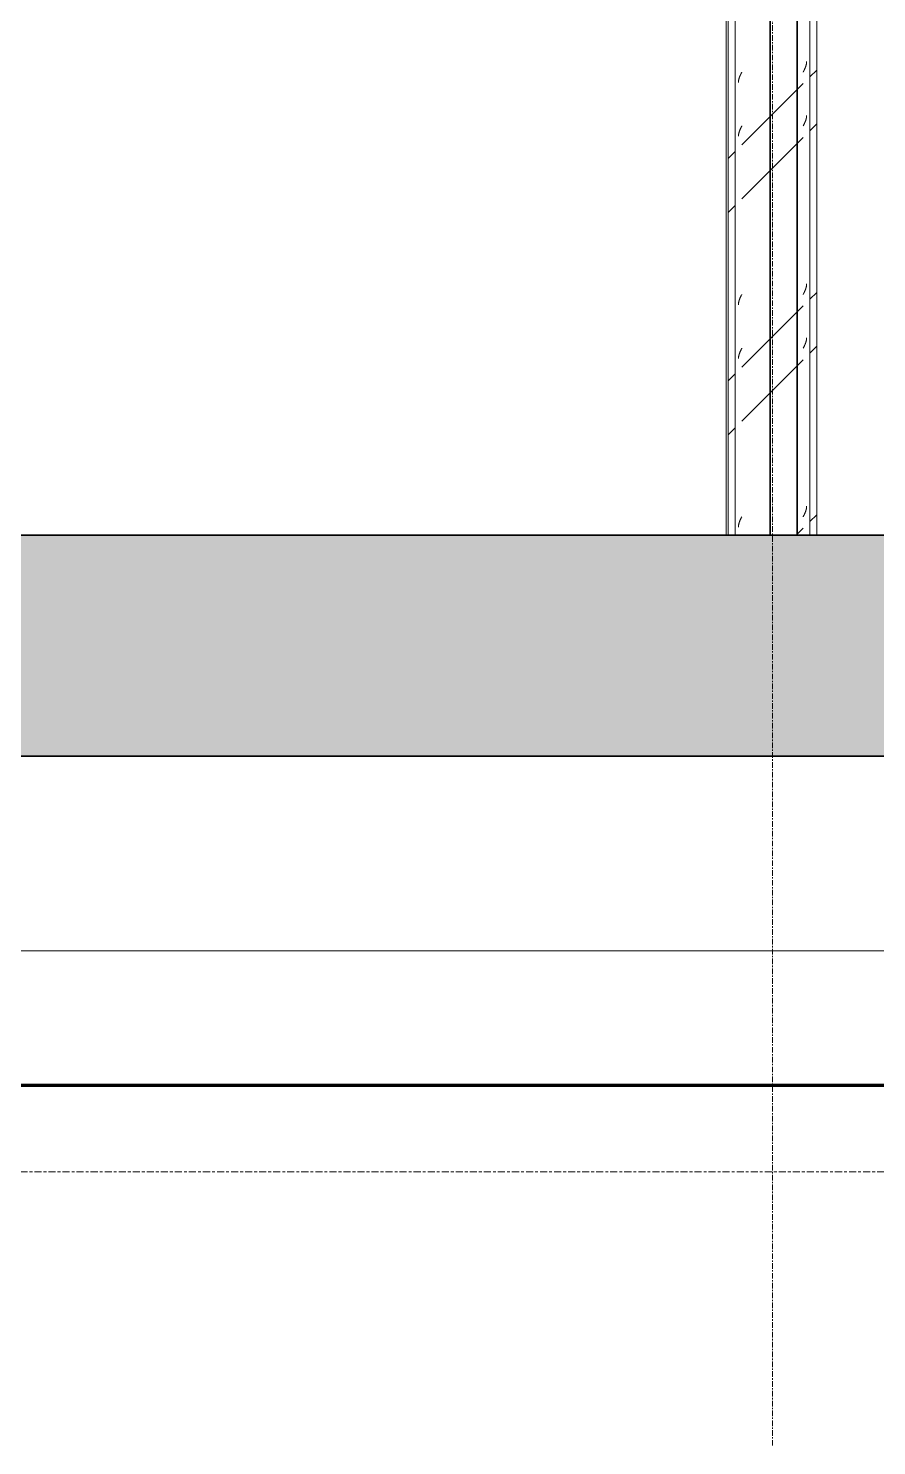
# Model space of a CAD drawing. Header units: centimetres. Extents: x -6741 to 14818, y -293 to 1595.
# Drawn here: x 8670.9 to 8862.6, y -112 to 208.7 of the extents above; entities that cross this region are included whole.
import ezdxf

# ---------------------------------------------------------------- set-up
doc = ezdxf.new("R2010")
doc.units = ezdxf.units.CM
doc.linetypes.add('Centre', pattern=[3.175, 0.635, -0.475, 1.59, -0.475])
doc.linetypes.add('Grid Line', pattern=[2.2225, 1.27, -0.3175, 0.3175, -0.3175])
for name, color, linetype, lineweight in [('A-FLOR', 7, 'Continuous', 9), ('A-FLOR-LEVL', 7, 'Continuous', 9), ('A-FLOR-PATT', 7, 'Continuous', 35), ('C-BLDG-PADS', 7, 'Continuous', 9), ('C-TOPO', 7, 'Continuous', 9), ('I-WALL', 7, 'Continuous', 9), ('S-COLS', 7, 'Continuous', 9), ('S-GRID', 7, 'Continuous', 9)]:
    doc.layers.add(name, color=color, linetype=linetype, lineweight=lineweight)
pattern_1 = [(45, (50.4, 0), (-25.14472, 25.14472), []), (45, (50.4, 38.1), (-25.14472, 25.14472), [])]

# ---------------------------------------------------------------- blocks, each defined once
blk = doc.blocks.new('PQ_RVR_ARQ-01_ZZ_ZZ_MO_T_A_rvt-3-Elevación Eje 8-9')
at = {"layer": 'A-FLOR', "color": 254, "lineweight": 35, "true_color": 0xcccccc}
for p, q in [((-3406.44, 94), (-6813.97, 94)), ((-6813.97, 44), (-1310.75, 44))]:
    blk.add_line(p, q, dxfattribs=at)
at = {"layer": 'C-BLDG-PADS', "color": 254, "lineweight": 18, "true_color": 0xdadada}
for p, q in [((-1310.75, 0), (-6813.97, 0)), ((-6813.97, -30.48), (-1310.75, -30.48))]:
    blk.add_line(p, q, dxfattribs=at)
at = {"layer": 'C-TOPO', "color": 254, "lineweight": 70, "true_color": 0xdadada}
blk.add_line((-6026.63, -30.5), (-6369.41, -30.5), dxfattribs=at)
at = {"layer": 'C-TOPO', "color": 254, "true_color": 0xdadada}
blk.add_line((-6369.41, -30.5), (-6026.63, -30.5), dxfattribs=at)
at = {"layer": 'I-WALL', "color": 254, "lineweight": 35, "true_color": 0xcccccc}
for p, q in [((-6100.94, 494), (-6100.94, 94)), ((-6094.88, 94), (-6094.88, 494)), ((-6100.94, 94), (-6094.88, 94))]:
    blk.add_line(p, q, dxfattribs=at)
at = {"layer": 'I-WALL', "color": 254, "true_color": 0xcccccc}
blk.add_line((-6110.94, 94), (-6110.94, 365.31), dxfattribs=at)
blk = doc.blocks.new('FP_20-Elevación Eje 8-9')
at = {"layer": 'S-COLS', "color": 9, "true_color": 0xc0c0c0}
for p, q in [((-6093.5, 198.77), (-6093.49, 198.81)), ((-6093.49, 198.81), (-6093.47, 198.85)), ((-6093.47, 198.85), (-6093.45, 198.88)), ((-6093.45, 198.88), (-6093.43, 198.92)), ((-6093.43, 198.92), (-6093.41, 198.96)), ((-6093.41, 198.96), (-6093.39, 198.99)), ((-6093.39, 198.99), (-6093.37, 199.03)), ((-6093.37, 199.03), (-6093.35, 199.07)), ((-6093.35, 199.07), (-6093.34, 199.11)), ((-6093.34, 199.11), (-6093.32, 199.14)), ((-6093.32, 199.14), (-6093.3, 199.18)), ((-6093.3, 199.18), (-6093.28, 199.22)), ((-6093.28, 199.22), (-6093.26, 199.26)), ((-6093.26, 199.26), (-6093.25, 199.29)), ((-6093.25, 199.29), (-6093.23, 199.33)), ((-6093.23, 199.33), (-6093.21, 199.37)), ((-6093.21, 199.37), (-6093.19, 199.4)), ((-6093.19, 199.4), (-6093.18, 199.44)), ((-6093.18, 199.44), (-6093.16, 199.48)), ((-6093.16, 199.48), (-6093.14, 199.52)), ((-6093.14, 199.52), (-6093.13, 199.55)), ((-6093.13, 199.55), (-6093.11, 199.59)), ((-6093.11, 199.59), (-6093.09, 199.63)), ((-6093.09, 199.63), (-6093.08, 199.67)), ((-6093.08, 199.67), (-6093.06, 199.7)), ((-6093.06, 199.7), (-6093.05, 199.74)), ((-6093.05, 199.74), (-6093.03, 199.78)), ((-6093.03, 199.78), (-6093.02, 199.82)), ((-6093.02, 199.82), (-6093, 199.85)), ((-6093, 199.85), (-6092.99, 199.89)), ((-6092.99, 199.89), (-6092.97, 199.93)), ((-6092.97, 199.93), (-6092.96, 199.96)), ((-6092.96, 199.96), (-6092.95, 200)), ((-6092.95, 200), (-6092.94, 200.04)), ((-6092.94, 200.04), (-6092.92, 200.08)), ((-6092.92, 200.08), (-6092.91, 200.11)), ((-6092.91, 200.11), (-6092.9, 200.15)), ((-6092.9, 200.15), (-6092.89, 200.19)), ((-6092.89, 200.19), (-6092.88, 200.23)), ((-6092.88, 200.23), (-6092.87, 200.26)), ((-6092.87, 200.26), (-6092.86, 200.3)), ((-6092.86, 200.3), (-6092.85, 200.34)), ((-6092.85, 200.34), (-6092.84, 200.37)), ((-6092.84, 200.37), (-6092.83, 200.41)), ((-6092.83, 200.41), (-6092.82, 200.45)), ((-6092.82, 200.45), (-6092.81, 200.49)), ((-6092.81, 200.49), (-6092.8, 200.52)), ((-6092.8, 200.52), (-6092.79, 200.56)), ((-6092.79, 200.6), (-6092.78, 200.64)), ((-6092.79, 200.56), (-6092.79, 200.6)), ((-6092.78, 200.64), (-6092.77, 200.67)), ((-6092.77, 200.71), (-6092.76, 200.75)), ((-6092.77, 200.67), (-6092.77, 200.71)), ((-6092.76, 200.79), (-6092.75, 200.82)), ((-6092.76, 200.75), (-6092.76, 200.79)), ((-6092.75, 200.9), (-6092.74, 200.93)), ((-6092.75, 200.86), (-6092.75, 200.9)), ((-6092.75, 200.82), (-6092.75, 200.86)), ((-6092.74, 201.08), (-6092.74, 201.12)), ((-6092.74, 201.05), (-6092.74, 201.08)), ((-6092.74, 201.01), (-6092.74, 201.05)), ((-6092.74, 200.97), (-6092.74, 201.01)), ((-6092.74, 200.93), (-6092.74, 200.97)), ((-6093.5, 186.58), (-6093.49, 186.62)), ((-6093.49, 186.62), (-6093.47, 186.66)), ((-6093.47, 186.66), (-6093.45, 186.69)), ((-6093.45, 186.69), (-6093.43, 186.73)), ((-6093.43, 186.73), (-6093.41, 186.77)), ((-6093.41, 186.77), (-6093.39, 186.81)), ((-6093.39, 186.81), (-6093.37, 186.84)), ((-6093.37, 186.84), (-6093.35, 186.88)), ((-6093.35, 186.88), (-6093.34, 186.92)), ((-6093.34, 186.92), (-6093.32, 186.95)), ((-6093.32, 186.95), (-6093.3, 186.99)), ((-6093.3, 186.99), (-6093.28, 187.03)), ((-6093.28, 187.03), (-6093.26, 187.07)), ((-6093.26, 187.07), (-6093.25, 187.1)), ((-6093.25, 187.1), (-6093.23, 187.14)), ((-6093.23, 187.14), (-6093.21, 187.18)), ((-6093.21, 187.18), (-6093.19, 187.22)), ((-6093.19, 187.22), (-6093.18, 187.25)), ((-6093.18, 187.25), (-6093.16, 187.29)), ((-6093.16, 187.29), (-6093.14, 187.33)), ((-6093.14, 187.33), (-6093.13, 187.36)), ((-6093.13, 187.36), (-6093.11, 187.4)), ((-6093.11, 187.4), (-6093.09, 187.44)), ((-6093.09, 187.44), (-6093.08, 187.48)), ((-6093.08, 187.48), (-6093.06, 187.51)), ((-6093.06, 187.51), (-6093.05, 187.55)), ((-6093.05, 187.55), (-6093.03, 187.59)), ((-6093.03, 187.59), (-6093.02, 187.63)), ((-6093.02, 187.63), (-6093, 187.66)), ((-6093, 187.66), (-6092.99, 187.7)), ((-6092.99, 187.7), (-6092.97, 187.74)), ((-6092.97, 187.74), (-6092.96, 187.77)), ((-6092.96, 187.77), (-6092.95, 187.81)), ((-6092.95, 187.81), (-6092.94, 187.85)), ((-6092.94, 187.85), (-6092.92, 187.89)), ((-6092.92, 187.89), (-6092.91, 187.92)), ((-6092.91, 187.92), (-6092.9, 187.96)), ((-6092.9, 187.96), (-6092.89, 188)), ((-6092.89, 188), (-6092.88, 188.04)), ((-6092.88, 188.04), (-6092.87, 188.07)), ((-6092.87, 188.07), (-6092.86, 188.11)), ((-6092.86, 188.11), (-6092.85, 188.15)), ((-6092.85, 188.15), (-6092.84, 188.19)), ((-6092.84, 188.19), (-6092.83, 188.22)), ((-6092.83, 188.22), (-6092.82, 188.26)), ((-6092.82, 188.26), (-6092.81, 188.3)), ((-6092.81, 188.3), (-6092.8, 188.33)), ((-6092.8, 188.33), (-6092.79, 188.37)), ((-6092.79, 188.41), (-6092.78, 188.45)), ((-6092.79, 188.37), (-6092.79, 188.41)), ((-6092.78, 188.45), (-6092.77, 188.48)), ((-6092.77, 188.52), (-6092.76, 188.56)), ((-6092.77, 188.48), (-6092.77, 188.52)), ((-6092.76, 188.6), (-6092.75, 188.63)), ((-6092.76, 188.56), (-6092.76, 188.6)), ((-6092.75, 188.71), (-6092.74, 188.74)), ((-6092.75, 188.67), (-6092.75, 188.71)), ((-6092.75, 188.63), (-6092.75, 188.67)), ((-6092.74, 188.89), (-6092.74, 188.93)), ((-6092.74, 188.86), (-6092.74, 188.89)), ((-6092.74, 188.82), (-6092.74, 188.86)), ((-6092.74, 188.78), (-6092.74, 188.82)), ((-6092.74, 188.74), (-6092.74, 188.78)), ((-6092.74, 150.79), (-6092.74, 150.83)), ((-6092.74, 150.76), (-6092.74, 150.79)), ((-6092.74, 150.72), (-6092.74, 150.76)), ((-6092.74, 150.68), (-6092.74, 150.72)), ((-6093.5, 148.48), (-6093.49, 148.52)), ((-6093.49, 148.52), (-6093.47, 148.56)), ((-6093.47, 148.56), (-6093.45, 148.59)), ((-6093.45, 148.59), (-6093.43, 148.63)), ((-6093.43, 148.63), (-6093.41, 148.67)), ((-6093.41, 148.67), (-6093.39, 148.71)), ((-6093.39, 148.71), (-6093.37, 148.74)), ((-6093.37, 148.74), (-6093.35, 148.78)), ((-6093.35, 148.78), (-6093.34, 148.82)), ((-6093.34, 148.82), (-6093.32, 148.85)), ((-6093.32, 148.85), (-6093.3, 148.89)), ((-6093.3, 148.89), (-6093.28, 148.93)), ((-6093.28, 148.93), (-6093.26, 148.97)), ((-6093.26, 148.97), (-6093.25, 149)), ((-6093.25, 149), (-6093.23, 149.04)), ((-6093.23, 149.04), (-6093.21, 149.08)), ((-6093.21, 149.08), (-6093.19, 149.12)), ((-6093.19, 149.12), (-6093.18, 149.15)), ((-6093.18, 149.15), (-6093.16, 149.19)), ((-6093.16, 149.19), (-6093.14, 149.23)), ((-6093.14, 149.23), (-6093.13, 149.26)), ((-6093.13, 149.26), (-6093.11, 149.3)), ((-6093.11, 149.3), (-6093.09, 149.34)), ((-6093.09, 149.34), (-6093.08, 149.38)), ((-6093.08, 149.38), (-6093.06, 149.41)), ((-6093.06, 149.41), (-6093.05, 149.45)), ((-6093.05, 149.45), (-6093.03, 149.49)), ((-6093.03, 149.49), (-6093.02, 149.53)), ((-6093.02, 149.53), (-6093, 149.56)), ((-6093, 149.56), (-6092.99, 149.6)), ((-6092.99, 149.6), (-6092.97, 149.64)), ((-6092.97, 149.64), (-6092.96, 149.67)), ((-6092.96, 149.67), (-6092.95, 149.71)), ((-6092.95, 149.71), (-6092.94, 149.75)), ((-6092.94, 149.75), (-6092.92, 149.79)), ((-6092.92, 149.79), (-6092.91, 149.82)), ((-6092.91, 149.82), (-6092.9, 149.86)), ((-6092.9, 149.86), (-6092.89, 149.9)), ((-6092.89, 149.9), (-6092.88, 149.94)), ((-6092.88, 149.94), (-6092.87, 149.97)), ((-6092.87, 149.97), (-6092.86, 150.01)), ((-6092.86, 150.01), (-6092.85, 150.05)), ((-6092.85, 150.05), (-6092.84, 150.09)), ((-6092.84, 150.09), (-6092.83, 150.12)), ((-6092.83, 150.12), (-6092.82, 150.16)), ((-6092.82, 150.16), (-6092.81, 150.2)), ((-6092.81, 150.2), (-6092.8, 150.23)), ((-6092.8, 150.23), (-6092.79, 150.27)), ((-6092.79, 150.31), (-6092.78, 150.35)), ((-6092.79, 150.27), (-6092.79, 150.31)), ((-6092.78, 150.35), (-6092.77, 150.38)), ((-6092.77, 150.42), (-6092.76, 150.46)), ((-6092.77, 150.38), (-6092.77, 150.42)), ((-6092.76, 150.5), (-6092.75, 150.53)), ((-6092.76, 150.46), (-6092.76, 150.5)), ((-6092.75, 150.61), (-6092.74, 150.64)), ((-6092.75, 150.57), (-6092.75, 150.61)), ((-6092.75, 150.53), (-6092.75, 150.57)), ((-6092.74, 150.64), (-6092.74, 150.68)), ((-6092.85, 137.86), (-6092.84, 137.9)), ((-6092.84, 137.9), (-6092.83, 137.93)), ((-6092.83, 137.93), (-6092.82, 137.97)), ((-6092.82, 137.97), (-6092.81, 138.01)), ((-6092.81, 138.01), (-6092.8, 138.05)), ((-6092.8, 138.05), (-6092.79, 138.08)), ((-6092.79, 138.12), (-6092.78, 138.16)), ((-6092.79, 138.08), (-6092.79, 138.12)), ((-6092.78, 138.16), (-6092.77, 138.19)), ((-6092.77, 138.23), (-6092.76, 138.27)), ((-6092.77, 138.19), (-6092.77, 138.23)), ((-6092.76, 138.31), (-6092.75, 138.34)), ((-6092.76, 138.27), (-6092.76, 138.31)), ((-6092.75, 138.42), (-6092.74, 138.46)), ((-6092.75, 138.38), (-6092.75, 138.42)), ((-6092.75, 138.34), (-6092.75, 138.38)), ((-6092.74, 138.6), (-6092.74, 138.64)), ((-6092.74, 138.57), (-6092.74, 138.6)), ((-6092.74, 138.53), (-6092.74, 138.57)), ((-6092.74, 138.49), (-6092.74, 138.53)), ((-6092.74, 138.46), (-6092.74, 138.49)), ((-6093.5, 136.29), (-6093.49, 136.33)), ((-6093.49, 136.33), (-6093.47, 136.37)), ((-6093.47, 136.37), (-6093.45, 136.4)), ((-6093.45, 136.4), (-6093.43, 136.44)), ((-6093.43, 136.44), (-6093.41, 136.48)), ((-6093.41, 136.48), (-6093.39, 136.52)), ((-6093.39, 136.52), (-6093.37, 136.55)), ((-6093.37, 136.55), (-6093.35, 136.59)), ((-6093.35, 136.59), (-6093.34, 136.63)), ((-6093.34, 136.63), (-6093.32, 136.66)), ((-6093.32, 136.66), (-6093.3, 136.7)), ((-6093.3, 136.7), (-6093.28, 136.74)), ((-6093.28, 136.74), (-6093.26, 136.78)), ((-6093.26, 136.78), (-6093.25, 136.81)), ((-6093.25, 136.81), (-6093.23, 136.85)), ((-6093.23, 136.85), (-6093.21, 136.89)), ((-6093.21, 136.89), (-6093.19, 136.93)), ((-6093.19, 136.93), (-6093.18, 136.96)), ((-6093.18, 136.96), (-6093.16, 137)), ((-6093.16, 137), (-6093.14, 137.04)), ((-6093.14, 137.04), (-6093.13, 137.08)), ((-6093.13, 137.08), (-6093.11, 137.11)), ((-6093.11, 137.11), (-6093.09, 137.15)), ((-6093.09, 137.15), (-6093.08, 137.19)), ((-6093.08, 137.19), (-6093.06, 137.22)), ((-6093.06, 137.22), (-6093.05, 137.26)), ((-6093.05, 137.26), (-6093.03, 137.3)), ((-6093.03, 137.3), (-6093.02, 137.34)), ((-6093.02, 137.34), (-6093, 137.37)), ((-6093, 137.37), (-6092.99, 137.41)), ((-6092.99, 137.41), (-6092.97, 137.45)), ((-6092.97, 137.45), (-6092.96, 137.49)), ((-6092.96, 137.49), (-6092.95, 137.52)), ((-6092.95, 137.52), (-6092.94, 137.56)), ((-6092.94, 137.56), (-6092.92, 137.6)), ((-6092.92, 137.6), (-6092.91, 137.63)), ((-6092.91, 137.63), (-6092.9, 137.67)), ((-6092.9, 137.67), (-6092.89, 137.71)), ((-6092.89, 137.71), (-6092.88, 137.75)), ((-6092.88, 137.75), (-6092.87, 137.78)), ((-6092.87, 137.78), (-6092.86, 137.82)), ((-6092.86, 137.82), (-6092.85, 137.86)), ((-6092.96, 99.39), (-6092.95, 99.42)), ((-6092.95, 99.42), (-6092.94, 99.46)), ((-6092.94, 99.46), (-6092.92, 99.5)), ((-6092.92, 99.5), (-6092.91, 99.53)), ((-6092.91, 99.53), (-6092.9, 99.57)), ((-6092.9, 99.57), (-6092.89, 99.61)), ((-6092.89, 99.61), (-6092.88, 99.65)), ((-6092.88, 99.65), (-6092.87, 99.68)), ((-6092.87, 99.68), (-6092.86, 99.72)), ((-6092.86, 99.72), (-6092.85, 99.76)), ((-6092.85, 99.76), (-6092.84, 99.8)), ((-6092.84, 99.8), (-6092.83, 99.83)), ((-6092.83, 99.83), (-6092.82, 99.87)), ((-6092.82, 99.87), (-6092.81, 99.91)), ((-6092.81, 99.91), (-6092.8, 99.95)), ((-6092.8, 99.95), (-6092.79, 99.98)), ((-6092.79, 100.02), (-6092.78, 100.06)), ((-6092.79, 99.98), (-6092.79, 100.02)), ((-6092.78, 100.06), (-6092.77, 100.09)), ((-6092.77, 100.13), (-6092.76, 100.17)), ((-6092.77, 100.09), (-6092.77, 100.13)), ((-6092.76, 100.21), (-6092.75, 100.24)), ((-6092.76, 100.17), (-6092.76, 100.21)), ((-6092.75, 100.32), (-6092.74, 100.36)), ((-6092.75, 100.28), (-6092.75, 100.32)), ((-6092.75, 100.24), (-6092.75, 100.28)), ((-6092.74, 100.5), (-6092.74, 100.54)), ((-6092.74, 100.47), (-6092.74, 100.5)), ((-6092.74, 100.43), (-6092.74, 100.47)), ((-6092.74, 100.39), (-6092.74, 100.43)), ((-6092.74, 100.36), (-6092.74, 100.39)), ((-6093.5, 98.19), (-6093.49, 98.23)), ((-6093.49, 98.23), (-6093.47, 98.27)), ((-6093.47, 98.27), (-6093.45, 98.3)), ((-6093.45, 98.3), (-6093.43, 98.34)), ((-6093.43, 98.34), (-6093.41, 98.38)), ((-6093.41, 98.38), (-6093.39, 98.42)), ((-6093.39, 98.42), (-6093.37, 98.45)), ((-6093.37, 98.45), (-6093.35, 98.49)), ((-6093.35, 98.49), (-6093.34, 98.53)), ((-6093.34, 98.53), (-6093.32, 98.56)), ((-6093.32, 98.56), (-6093.3, 98.6)), ((-6093.3, 98.6), (-6093.28, 98.64)), ((-6093.28, 98.64), (-6093.26, 98.68)), ((-6093.26, 98.68), (-6093.25, 98.71)), ((-6093.25, 98.71), (-6093.23, 98.75)), ((-6093.23, 98.75), (-6093.21, 98.79)), ((-6093.21, 98.79), (-6093.19, 98.83)), ((-6093.19, 98.83), (-6093.18, 98.86)), ((-6093.18, 98.86), (-6093.16, 98.9)), ((-6093.16, 98.9), (-6093.14, 98.94)), ((-6093.14, 98.94), (-6093.13, 98.98)), ((-6093.13, 98.98), (-6093.11, 99.01)), ((-6093.11, 99.01), (-6093.09, 99.05)), ((-6093.09, 99.05), (-6093.08, 99.09)), ((-6093.08, 99.09), (-6093.06, 99.12)), ((-6093.06, 99.12), (-6093.05, 99.16)), ((-6093.05, 99.16), (-6093.03, 99.2)), ((-6093.03, 99.2), (-6093.02, 99.24)), ((-6093.02, 99.24), (-6093, 99.27)), ((-6093, 99.27), (-6092.99, 99.31)), ((-6092.99, 99.31), (-6092.97, 99.35)), ((-6092.97, 99.35), (-6092.96, 99.39))]:
    blk.add_line(p, q, dxfattribs=at)
blk = doc.blocks.new('FP_21-Elevación Eje 8-9')
at = {"layer": 'S-COLS', "color": 9, "true_color": 0xc0c0c0}
for p, q in [((-6108.15, 196.61), (-6108.14, 196.64)), ((-6108.15, 196.57), (-6108.15, 196.61)), ((-6108.15, 196.53), (-6108.15, 196.57)), ((-6108.15, 196.49), (-6108.15, 196.53)), ((-6108.15, 196.46), (-6108.15, 196.49)), ((-6108.15, 196.42), (-6108.15, 196.46)), ((-6108.14, 196.68), (-6108.13, 196.72)), ((-6108.14, 196.64), (-6108.14, 196.68)), ((-6108.13, 196.79), (-6108.12, 196.83)), ((-6108.13, 196.76), (-6108.13, 196.79)), ((-6108.13, 196.72), (-6108.13, 196.76)), ((-6108.12, 196.83), (-6108.11, 196.87)), ((-6108.11, 196.91), (-6108.1, 196.94)), ((-6108.11, 196.87), (-6108.11, 196.91)), ((-6108.1, 196.94), (-6108.09, 196.98)), ((-6108.09, 197.02), (-6108.08, 197.05)), ((-6108.09, 196.98), (-6108.09, 197.02)), ((-6108.08, 197.05), (-6108.07, 197.09)), ((-6108.07, 197.09), (-6108.06, 197.13)), ((-6108.06, 197.13), (-6108.05, 197.17)), ((-6108.05, 197.17), (-6108.04, 197.2)), ((-6108.04, 197.2), (-6108.03, 197.24)), ((-6108.03, 197.24), (-6108.02, 197.28)), ((-6108.02, 197.28), (-6108.01, 197.32)), ((-6108.01, 197.32), (-6108, 197.35)), ((-6108, 197.35), (-6107.99, 197.39)), ((-6107.99, 197.39), (-6107.98, 197.43)), ((-6107.98, 197.43), (-6107.97, 197.46)), ((-6107.97, 197.46), (-6107.95, 197.5)), ((-6107.95, 197.5), (-6107.94, 197.54)), ((-6107.94, 197.54), (-6107.93, 197.58)), ((-6107.93, 197.58), (-6107.91, 197.61)), ((-6107.91, 197.61), (-6107.9, 197.65)), ((-6107.9, 197.65), (-6107.89, 197.69)), ((-6107.89, 197.69), (-6107.87, 197.73)), ((-6107.87, 197.73), (-6107.86, 197.76)), ((-6107.86, 197.76), (-6107.84, 197.8)), ((-6107.84, 197.8), (-6107.83, 197.84)), ((-6107.83, 197.84), (-6107.81, 197.88)), ((-6107.81, 197.88), (-6107.8, 197.91)), ((-6107.8, 197.91), (-6107.78, 197.95)), ((-6107.78, 197.95), (-6107.76, 197.99)), ((-6107.76, 197.99), (-6107.75, 198.02)), ((-6107.75, 198.02), (-6107.73, 198.06)), ((-6107.73, 198.06), (-6107.71, 198.1)), ((-6107.71, 198.1), (-6107.7, 198.14)), ((-6107.7, 198.14), (-6107.68, 198.17)), ((-6107.68, 198.17), (-6107.66, 198.21)), ((-6107.66, 198.21), (-6107.64, 198.25)), ((-6107.64, 198.25), (-6107.63, 198.29)), ((-6107.63, 198.29), (-6107.61, 198.32)), ((-6107.61, 198.32), (-6107.59, 198.36)), ((-6107.59, 198.36), (-6107.57, 198.4)), ((-6107.57, 198.4), (-6107.55, 198.43)), ((-6107.55, 198.43), (-6107.53, 198.47)), ((-6107.53, 198.47), (-6107.52, 198.51)), ((-6107.52, 198.51), (-6107.5, 198.55)), ((-6107.5, 198.55), (-6107.48, 198.58)), ((-6107.48, 198.58), (-6107.46, 198.62)), ((-6107.46, 198.62), (-6107.44, 198.66)), ((-6107.44, 198.66), (-6107.42, 198.7)), ((-6107.42, 198.7), (-6107.4, 198.73)), ((-6107.4, 198.73), (-6107.38, 198.77)), ((-6107.7, 185.95), (-6107.68, 185.98)), ((-6107.68, 185.98), (-6107.66, 186.02)), ((-6107.66, 186.02), (-6107.64, 186.06)), ((-6107.64, 186.06), (-6107.63, 186.1)), ((-6107.63, 186.1), (-6107.61, 186.13)), ((-6107.61, 186.13), (-6107.59, 186.17)), ((-6107.59, 186.17), (-6107.57, 186.21)), ((-6107.57, 186.21), (-6107.55, 186.25)), ((-6107.55, 186.25), (-6107.53, 186.28)), ((-6107.53, 186.28), (-6107.52, 186.32)), ((-6107.52, 186.32), (-6107.5, 186.36)), ((-6107.5, 186.36), (-6107.48, 186.39)), ((-6107.48, 186.39), (-6107.46, 186.43)), ((-6107.46, 186.43), (-6107.44, 186.47)), ((-6107.44, 186.47), (-6107.42, 186.51)), ((-6107.42, 186.51), (-6107.4, 186.54)), ((-6107.4, 186.54), (-6107.38, 186.58)), ((-6108.15, 184.42), (-6108.14, 184.45)), ((-6108.15, 184.38), (-6108.15, 184.42)), ((-6108.15, 184.34), (-6108.15, 184.38)), ((-6108.15, 184.31), (-6108.15, 184.34)), ((-6108.15, 184.27), (-6108.15, 184.31)), ((-6108.15, 184.23), (-6108.15, 184.27)), ((-6108.14, 184.49), (-6108.13, 184.53)), ((-6108.14, 184.45), (-6108.14, 184.49)), ((-6108.13, 184.6), (-6108.12, 184.64)), ((-6108.13, 184.57), (-6108.13, 184.6)), ((-6108.13, 184.53), (-6108.13, 184.57)), ((-6108.12, 184.64), (-6108.11, 184.68)), ((-6108.11, 184.72), (-6108.1, 184.75)), ((-6108.11, 184.68), (-6108.11, 184.72)), ((-6108.1, 184.75), (-6108.09, 184.79)), ((-6108.09, 184.83), (-6108.08, 184.87)), ((-6108.09, 184.79), (-6108.09, 184.83)), ((-6108.08, 184.87), (-6108.07, 184.9)), ((-6108.07, 184.9), (-6108.06, 184.94)), ((-6108.06, 184.94), (-6108.05, 184.98)), ((-6108.05, 184.98), (-6108.04, 185.01)), ((-6108.04, 185.01), (-6108.03, 185.05)), ((-6108.03, 185.05), (-6108.02, 185.09)), ((-6108.02, 185.09), (-6108.01, 185.13)), ((-6108.01, 185.13), (-6108, 185.16)), ((-6108, 185.16), (-6107.99, 185.2)), ((-6107.99, 185.2), (-6107.98, 185.24)), ((-6107.98, 185.24), (-6107.97, 185.28)), ((-6107.97, 185.28), (-6107.95, 185.31)), ((-6107.95, 185.31), (-6107.94, 185.35)), ((-6107.94, 185.35), (-6107.93, 185.39)), ((-6107.93, 185.39), (-6107.91, 185.42)), ((-6107.91, 185.42), (-6107.9, 185.46)), ((-6107.9, 185.46), (-6107.89, 185.5)), ((-6107.89, 185.5), (-6107.87, 185.54)), ((-6107.87, 185.54), (-6107.86, 185.57)), ((-6107.86, 185.57), (-6107.84, 185.61)), ((-6107.84, 185.61), (-6107.83, 185.65)), ((-6107.83, 185.65), (-6107.81, 185.69)), ((-6107.81, 185.69), (-6107.8, 185.72)), ((-6107.8, 185.72), (-6107.78, 185.76)), ((-6107.78, 185.76), (-6107.76, 185.8)), ((-6107.76, 185.8), (-6107.75, 185.84)), ((-6107.75, 185.84), (-6107.73, 185.87)), ((-6107.73, 185.87), (-6107.71, 185.91)), ((-6107.71, 185.91), (-6107.7, 185.95)), ((-6107.86, 147.47), (-6107.84, 147.51)), ((-6107.84, 147.51), (-6107.83, 147.55)), ((-6107.83, 147.55), (-6107.81, 147.59)), ((-6107.81, 147.59), (-6107.8, 147.62)), ((-6107.8, 147.62), (-6107.78, 147.66)), ((-6107.78, 147.66), (-6107.76, 147.7)), ((-6107.76, 147.7), (-6107.75, 147.74)), ((-6107.75, 147.74), (-6107.73, 147.77)), ((-6107.73, 147.77), (-6107.71, 147.81)), ((-6107.71, 147.81), (-6107.7, 147.85)), ((-6107.7, 147.85), (-6107.68, 147.88)), ((-6107.68, 147.88), (-6107.66, 147.92)), ((-6107.66, 147.92), (-6107.64, 147.96)), ((-6107.64, 147.96), (-6107.63, 148)), ((-6107.63, 148), (-6107.61, 148.03)), ((-6107.61, 148.03), (-6107.59, 148.07)), ((-6107.59, 148.07), (-6107.57, 148.11)), ((-6107.57, 148.11), (-6107.55, 148.15)), ((-6107.55, 148.15), (-6107.53, 148.18)), ((-6107.53, 148.18), (-6107.52, 148.22)), ((-6107.52, 148.22), (-6107.5, 148.26)), ((-6107.5, 148.26), (-6107.48, 148.29)), ((-6107.48, 148.29), (-6107.46, 148.33)), ((-6107.46, 148.33), (-6107.44, 148.37)), ((-6107.44, 148.37), (-6107.42, 148.41)), ((-6107.42, 148.41), (-6107.4, 148.44)), ((-6107.4, 148.44), (-6107.38, 148.48)), ((-6108.15, 146.32), (-6108.14, 146.35)), ((-6108.15, 146.28), (-6108.15, 146.32)), ((-6108.15, 146.24), (-6108.15, 146.28)), ((-6108.15, 146.21), (-6108.15, 146.24)), ((-6108.15, 146.17), (-6108.15, 146.21)), ((-6108.15, 146.13), (-6108.15, 146.17)), ((-6108.14, 146.39), (-6108.13, 146.43)), ((-6108.14, 146.35), (-6108.14, 146.39)), ((-6108.13, 146.5), (-6108.12, 146.54)), ((-6108.13, 146.47), (-6108.13, 146.5)), ((-6108.13, 146.43), (-6108.13, 146.47)), ((-6108.12, 146.54), (-6108.11, 146.58)), ((-6108.11, 146.62), (-6108.1, 146.65)), ((-6108.11, 146.58), (-6108.11, 146.62)), ((-6108.1, 146.65), (-6108.09, 146.69)), ((-6108.09, 146.73), (-6108.08, 146.77)), ((-6108.09, 146.69), (-6108.09, 146.73)), ((-6108.08, 146.77), (-6108.07, 146.8)), ((-6108.07, 146.8), (-6108.06, 146.84)), ((-6108.06, 146.84), (-6108.05, 146.88)), ((-6108.05, 146.88), (-6108.04, 146.91)), ((-6108.04, 146.91), (-6108.03, 146.95)), ((-6108.03, 146.95), (-6108.02, 146.99)), ((-6108.02, 146.99), (-6108.01, 147.03)), ((-6108.01, 147.03), (-6108, 147.06)), ((-6108, 147.06), (-6107.99, 147.1)), ((-6107.99, 147.1), (-6107.98, 147.14)), ((-6107.98, 147.14), (-6107.97, 147.18)), ((-6107.97, 147.18), (-6107.95, 147.21)), ((-6107.95, 147.21), (-6107.94, 147.25)), ((-6107.94, 147.25), (-6107.93, 147.29)), ((-6107.93, 147.29), (-6107.91, 147.32)), ((-6107.91, 147.32), (-6107.9, 147.36)), ((-6107.9, 147.36), (-6107.89, 147.4)), ((-6107.89, 147.4), (-6107.87, 147.44)), ((-6107.87, 147.44), (-6107.86, 147.47)), ((-6108.06, 134.65), (-6108.05, 134.69)), ((-6108.05, 134.69), (-6108.04, 134.72)), ((-6108.04, 134.72), (-6108.03, 134.76)), ((-6108.03, 134.76), (-6108.02, 134.8)), ((-6108.02, 134.8), (-6108.01, 134.84)), ((-6108.01, 134.84), (-6108, 134.87)), ((-6108, 134.87), (-6107.99, 134.91)), ((-6107.99, 134.91), (-6107.98, 134.95)), ((-6107.98, 134.95), (-6107.97, 134.99)), ((-6107.97, 134.99), (-6107.95, 135.02)), ((-6107.95, 135.02), (-6107.94, 135.06)), ((-6107.94, 135.06), (-6107.93, 135.1)), ((-6107.93, 135.1), (-6107.91, 135.14)), ((-6107.91, 135.14), (-6107.9, 135.17)), ((-6107.9, 135.17), (-6107.89, 135.21)), ((-6107.89, 135.21), (-6107.87, 135.25)), ((-6107.87, 135.25), (-6107.86, 135.28)), ((-6107.86, 135.28), (-6107.84, 135.32)), ((-6107.84, 135.32), (-6107.83, 135.36)), ((-6107.83, 135.36), (-6107.81, 135.4)), ((-6107.81, 135.4), (-6107.8, 135.43)), ((-6107.8, 135.43), (-6107.78, 135.47)), ((-6107.78, 135.47), (-6107.76, 135.51)), ((-6107.76, 135.51), (-6107.75, 135.55)), ((-6107.75, 135.55), (-6107.73, 135.58)), ((-6107.73, 135.58), (-6107.71, 135.62)), ((-6107.71, 135.62), (-6107.7, 135.66)), ((-6107.7, 135.66), (-6107.68, 135.69)), ((-6107.68, 135.69), (-6107.66, 135.73)), ((-6107.66, 135.73), (-6107.64, 135.77)), ((-6107.64, 135.77), (-6107.63, 135.81)), ((-6107.63, 135.81), (-6107.61, 135.84)), ((-6107.61, 135.84), (-6107.59, 135.88)), ((-6107.59, 135.88), (-6107.57, 135.92)), ((-6107.57, 135.92), (-6107.55, 135.96)), ((-6107.55, 135.96), (-6107.53, 135.99)), ((-6107.53, 135.99), (-6107.52, 136.03)), ((-6107.52, 136.03), (-6107.5, 136.07)), ((-6107.5, 136.07), (-6107.48, 136.11)), ((-6107.48, 136.11), (-6107.46, 136.14)), ((-6107.46, 136.14), (-6107.44, 136.18)), ((-6107.44, 136.18), (-6107.42, 136.22)), ((-6107.42, 136.22), (-6107.4, 136.25)), ((-6107.4, 136.25), (-6107.38, 136.29)), ((-6108.15, 134.13), (-6108.14, 134.17)), ((-6108.15, 134.09), (-6108.15, 134.13)), ((-6108.15, 134.05), (-6108.15, 134.09)), ((-6108.15, 134.02), (-6108.15, 134.05)), ((-6108.15, 133.98), (-6108.15, 134.02)), ((-6108.15, 133.94), (-6108.15, 133.98)), ((-6108.14, 134.2), (-6108.13, 134.24)), ((-6108.14, 134.17), (-6108.14, 134.2)), ((-6108.13, 134.31), (-6108.12, 134.35)), ((-6108.13, 134.28), (-6108.13, 134.31)), ((-6108.13, 134.24), (-6108.13, 134.28)), ((-6108.12, 134.35), (-6108.11, 134.39)), ((-6108.11, 134.43), (-6108.1, 134.46)), ((-6108.11, 134.39), (-6108.11, 134.43)), ((-6108.1, 134.46), (-6108.09, 134.5)), ((-6108.09, 134.54), (-6108.08, 134.58)), ((-6108.09, 134.5), (-6108.09, 134.54)), ((-6108.08, 134.58), (-6108.07, 134.61)), ((-6108.07, 134.61), (-6108.06, 134.65)), ((-6108.13, 96.21), (-6108.12, 96.25)), ((-6108.13, 96.18), (-6108.13, 96.21)), ((-6108.12, 96.25), (-6108.11, 96.29)), ((-6108.11, 96.33), (-6108.1, 96.36)), ((-6108.11, 96.29), (-6108.11, 96.33)), ((-6108.1, 96.36), (-6108.09, 96.4)), ((-6108.09, 96.44), (-6108.08, 96.48)), ((-6108.09, 96.4), (-6108.09, 96.44)), ((-6108.08, 96.48), (-6108.07, 96.51)), ((-6108.07, 96.51), (-6108.06, 96.55)), ((-6108.06, 96.55), (-6108.05, 96.59)), ((-6108.05, 96.59), (-6108.04, 96.62)), ((-6108.04, 96.62), (-6108.03, 96.66)), ((-6108.03, 96.66), (-6108.02, 96.7)), ((-6108.02, 96.7), (-6108.01, 96.74)), ((-6108.01, 96.74), (-6108, 96.77)), ((-6108, 96.77), (-6107.99, 96.81)), ((-6107.99, 96.81), (-6107.98, 96.85)), ((-6107.98, 96.85), (-6107.97, 96.89)), ((-6107.97, 96.89), (-6107.95, 96.92)), ((-6107.95, 96.92), (-6107.94, 96.96)), ((-6107.94, 96.96), (-6107.93, 97)), ((-6107.93, 97), (-6107.91, 97.04)), ((-6107.91, 97.04), (-6107.9, 97.07)), ((-6107.9, 97.07), (-6107.89, 97.11)), ((-6107.89, 97.11), (-6107.87, 97.15)), ((-6107.87, 97.15), (-6107.86, 97.18)), ((-6107.86, 97.18), (-6107.84, 97.22)), ((-6107.84, 97.22), (-6107.83, 97.26)), ((-6107.83, 97.26), (-6107.81, 97.3)), ((-6107.81, 97.3), (-6107.8, 97.33)), ((-6107.8, 97.33), (-6107.78, 97.37)), ((-6107.78, 97.37), (-6107.76, 97.41)), ((-6107.76, 97.41), (-6107.75, 97.45)), ((-6107.75, 97.45), (-6107.73, 97.48)), ((-6107.73, 97.48), (-6107.71, 97.52)), ((-6107.71, 97.52), (-6107.7, 97.56)), ((-6107.7, 97.56), (-6107.68, 97.59)), ((-6107.68, 97.59), (-6107.66, 97.63)), ((-6107.66, 97.63), (-6107.64, 97.67)), ((-6107.64, 97.67), (-6107.63, 97.71)), ((-6107.63, 97.71), (-6107.61, 97.74)), ((-6107.61, 97.74), (-6107.59, 97.78)), ((-6107.59, 97.78), (-6107.57, 97.82)), ((-6107.57, 97.82), (-6107.55, 97.86)), ((-6107.55, 97.86), (-6107.53, 97.89)), ((-6107.53, 97.89), (-6107.52, 97.93)), ((-6107.52, 97.93), (-6107.5, 97.97)), ((-6107.5, 97.97), (-6107.48, 98.01)), ((-6107.48, 98.01), (-6107.46, 98.04)), ((-6107.46, 98.04), (-6107.44, 98.08)), ((-6107.44, 98.08), (-6107.42, 98.12)), ((-6107.42, 98.12), (-6107.4, 98.15)), ((-6107.4, 98.15), (-6107.38, 98.19)), ((-6108.15, 96.03), (-6108.14, 96.07)), ((-6108.15, 95.99), (-6108.15, 96.03)), ((-6108.15, 95.95), (-6108.15, 95.99)), ((-6108.15, 95.92), (-6108.15, 95.95)), ((-6108.15, 95.88), (-6108.15, 95.92)), ((-6108.15, 95.84), (-6108.15, 95.88)), ((-6108.14, 96.1), (-6108.13, 96.14)), ((-6108.14, 96.07), (-6108.14, 96.1)), ((-6108.13, 96.14), (-6108.13, 96.18))]:
    blk.add_line(p, q, dxfattribs=at)
blk = doc.blocks.new('UC-Perfil universal-Pilar - 200 x 200-1745402-Elevación Eje 8-9')
at = {"layer": 'S-COLS', "true_color": 0xc0c0c0}
h = blk.add_hatch(dxfattribs=at)
h.set_pattern_fill('FP_24', color=9, style=0, pattern_type=2)
h.set_pattern_definition(pattern_1)
h.paths.add_polyline_path([(-6108.9, 94), (-6108.9, 933.53), (-6110.44, 933.53), (-6110.44, 94)])
h = blk.add_hatch(dxfattribs=at)
h.set_pattern_fill('FP_24', color=9, style=0, pattern_type=2)
h.set_pattern_definition(pattern_1)
h.paths.add_polyline_path([(-6107.38, 94), (-6093.5, 94), (-6093.5, 933.53), (-6107.38, 933.53), (-6107.38, 263.57)])
h = blk.add_hatch(dxfattribs=at)
h.set_pattern_fill('FP_24', color=9, style=0, pattern_type=2)
h.set_pattern_definition(pattern_1)
h.paths.add_polyline_path([(-6090.44, 94), (-6090.44, 933.53), (-6091.98, 933.53), (-6091.98, 94)])
at = {"layer": 'S-COLS'}
for p, q in [((-6110.44, 933.53), (-6110.44, 94)), ((-6108.9, 933.53), (-6108.9, 94)), ((-6091.98, 933.53), (-6091.98, 94)), ((-6090.44, 933.53), (-6090.44, 94)), ((-6108.9, 94), (-6110.44, 94)), ((-6107.38, 94), (-6108.9, 94)), ((-6093.5, 94), (-6107.38, 94)), ((-6091.98, 94), (-6093.5, 94)), ((-6090.44, 94), (-6091.98, 94))]:
    blk.add_line(p, q, dxfattribs=at)
for name in ['FP_20-Elevación Eje 8-9', 'FP_21-Elevación Eje 8-9']:
    blk.add_blockref(name, (0, 0), dxfattribs=at)

msp = doc.modelspace()

# ---------------------------------------------------------------- hatches: boundary and pattern name
at = {"layer": 'A-FLOR-PATT', "lineweight": 9, "true_color": 0x9a9a9a}
msp.add_hatch(color=253, dxfattribs=at).paths.add_polyline_path([(13625.661, 44), (13631.205, 44), (13631.205, 94), (8124.472, 94), (8124.472, 44), (13443.291, 44)])

# ---------------------------------------------------------------- linework, layer by layer
at = {"layer": 'A-FLOR', "lineweight": 35}
for p, q in [((8829.108, 94), (8499.108, 94)), ((13631.205, 94), (8849.108, 94)), ((8225.585, 44), (13631.205, 44))]:
    msp.add_line(p, q, dxfattribs=at)
at = {"layer": 'A-FLOR-LEVL', "color": 253, "linetype": 'Centre', "true_color": 0xaaaaaa}
for p, q in [((7716.351, 94), (13704.154, 94)), ((7716.351, 0), (13704.154, 0)), ((13704.154, -50), (7716.351, -50))]:
    msp.add_line(p, q, dxfattribs=at)
at = {"layer": 'S-GRID', "color": 253, "linetype": 'Grid Line', "true_color": 0xaaaaaa}
msp.add_line((8839.108, -111.953), (8839.108, 1333.489), dxfattribs=at)

# ---------------------------------------------------------------- block references
at = {"lineweight": 5}
msp.add_blockref('PQ_RVR_ARQ-01_ZZ_ZZ_MO_T_A_rvt-3-Elevación Eje 8-9', (14939.553, 0), dxfattribs=at)
at = {"layer": 'S-COLS'}
msp.add_blockref('UC-Perfil universal-Pilar - 200 x 200-1745402-Elevación Eje 8-9', (14939.553, 0), dxfattribs=at)

doc.saveas('drawing.dxf')
